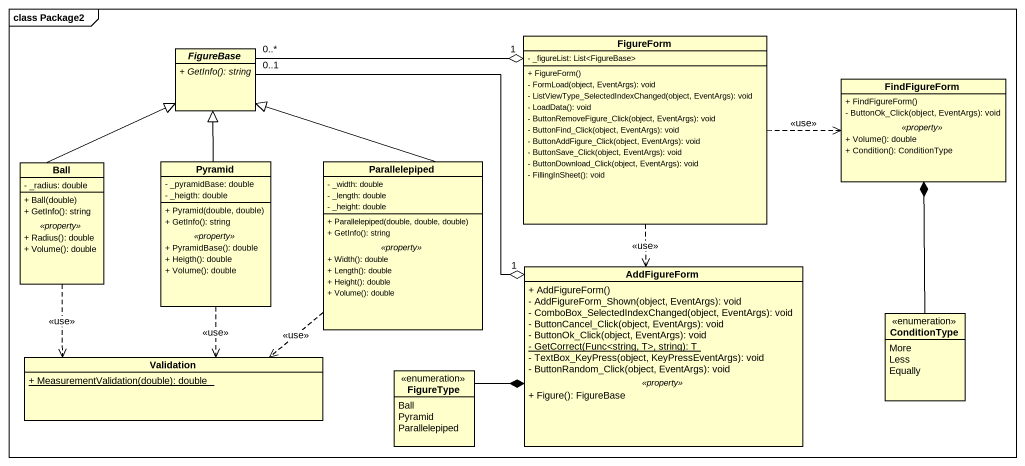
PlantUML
@startuml
mainframe class Package2
hide circle
hide empty members
skinparam classAttributeIconSize 0
class FigureForm {
  - _figureList: List<FigureBase>
  + FigureForm()
  - FormLoad(object, EventArgs): void
  - ListViewType_SelectedIndexChanged(object, EventArgs): void
  - LoadData(): void
  - ButtonRemoveFigure_Click(object, EventArgs): void
  - ButtonFind_Click(object, EventArgs): void
  - ButtonAddFigure_Click(object, EventArgs): void
  - ButtonSave_Click(object, EventArgs): void
  - ButtonDownload_Click(object, EventArgs): void
  - FillingInSheet(): void
}
abstract class FigureBase {
  {abstract} + GetInfo(): string
}
class FindFigureForm {
  + FindFigureForm()
  - ButtonOk_Click(object, EventArgs): void
  .. <<property>> ..
  + Volume(): double
  + Condition(): ConditionType
}
class Ball {
  - _radius: double
  --
  + Ball(double)
  + GetInfo(): string
  .. <<property>> ..
  + Radius(): double
  + Volume(): double
}
class Pyramid {
  - _pyramidBase: double
  - _heigth: double
  --
  + Pyramid(double, double)
  + GetInfo(): string
  .. <<property>> ..
  + PyramidBase(): double
  + Heigth(): double
  + Volume(): double
}
class Parallelepiped {
  - _width: double
  - _length: double
  - _height: double
  --
  + Parallelepiped(double, double, double)
  + GetInfo(): string
  .. <<property>> ..
  + Width(): double
  + Length(): double
  + Height(): double
  + Volume(): double
}
class AddFigureForm {
  + AddFigureForm()
  - AddFigureForm_Shown(object, EventArgs): void
  - ComboBox_SelectedIndexChanged(object, EventArgs): void
  - ButtonCancel_Click(object, EventArgs): void
  - ButtonOk_Click(object, EventArgs): void
  {static} - GetCorrect(Func<string, T>, string): T
  - TextBox_KeyPress(object, KeyPressEventArgs): void
  - ButtonRandom_Click(object, EventArgs): void
  .. <<property>> ..
  + Figure(): FigureBase
}
enum ConditionType {
  More
  Less
  Equally
}
class Validation {
  {static} + MeasurementValidation(double): double
}
enum FigureType {
  Ball
  Pyramid
  Parallelepiped
}
FigureForm .right.> FindFigureForm : <<use>>
FigureForm ..> AddFigureForm : <<use>>
FigureBase "0..*" -right-o "1" FigureForm
FigureBase "0..1" --o "1" AddFigureForm
Ball -up-|> FigureBase
Ball ..> Validation : <<use>>
Pyramid -up-|> FigureBase
Pyramid ..> Validation : <<use>>
Parallelepiped -up-|> FigureBase
Parallelepiped ..> Validation : <<use>>
ConditionType -up-* FindFigureForm
FigureType -right-* AddFigureForm
@enduml
